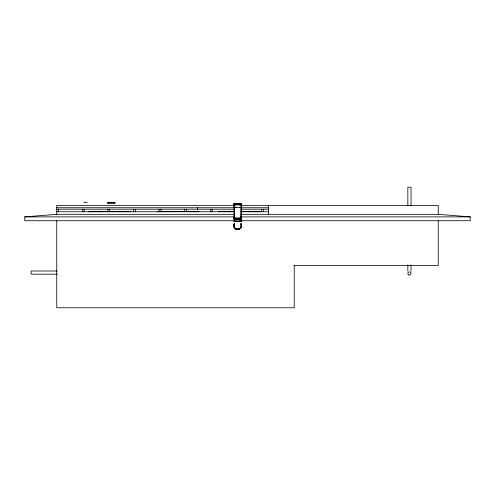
<?xml version="1.0" encoding="UTF-8"?>
<svg xmlns="http://www.w3.org/2000/svg" width="495" height="495" viewBox="0 0 495 495"><rect width="100%" height="100%" fill="white"/><g stroke="black" fill="none" stroke-linecap="round" stroke-linejoin="round"><path stroke-width="0.74" d="M241.096 204.918L240.892 221.11L241.282 221.11L240.762 221.098L241.096 221.11L241.306 204.918M233.597 220.727L24.75 220.727L24.75 216.884L56.752 214.323L234.37 214.323M233.98 203.649L234.531 203.655L234.061 203.643M233.782 203.952L234.531 203.946M233.85 203.959L234.946 203.94M240.978 203.965L241.511 203.959L240.069 203.946M240.978 204.93L241.511 204.918L240.069 204.905M235.923 207.331L234.061 207.356L234.061 218.815M234.265 218.815L234.376 207.349L234.061 207.356L233.85 204.924M233.782 219.285L236.078 219.273M234.061 221.11L236.078 221.086M234.265 218.072L233.875 218.078L234.395 218.091M234.265 218.375L233.875 218.382L234.395 218.394M240.892 218.394L241.282 218.388L240.762 218.375M233.875 219.291L235.304 219.273M234.265 221.098L233.875 221.104L234.395 221.117M240.892 221.599L234.073 221.587L234.395 221.599M233.782 204.911L234.531 204.911M240.805 204.936L241.374 204.93M240.985 218.4L241.511 218.388L239.543 218.363M240.985 219.304L241.511 219.291L239.543 219.266M234.531 221.098L234.178 221.104L236.957 221.086M234.686 218.066L234.073 218.078M240.626 218.097L241.084 218.085M234.085 218.375L234.686 218.369M240.626 218.4L241.084 218.388M240.626 219.31L241.084 219.297M234.946 204.905L233.782 204.93M234.531 218.066L235.304 218.066M234.531 218.369L235.304 218.369M234.797 203.94L235.818 203.94M234.797 204.899L235.818 204.899M235.181 218.066L236.078 218.06M236.078 218.363L233.646 218.388L234.172 218.4M236.666 203.618L235.713 203.618L238.541 203.668L236.616 203.668L237.575 203.612M235.614 203.934L236.666 203.934M235.614 204.899L236.666 204.899M235.818 207.331L236.721 207.331M235.614 218.363L238.838 218.363M235.614 219.266L238.838 219.266M235.818 221.086L237.891 221.079M235.997 218.06L236.957 218.06M235.997 218.363L236.957 218.363M235.997 219.266L236.957 219.266M83.971 202.362L87.151 202.362M107.539 202.362L114.989 202.362M107.335 202.684L115.199 202.684M107.335 203.643L115.199 203.643M236.56 203.934L238.596 203.934M236.56 204.893L238.596 204.893M234.599 205.363L56.752 205.363L56.752 214.62M240.545 205.363L438.248 205.363L438.248 214.62M236.666 207.331L239.339 207.331M56.752 207.733L234.766 207.745M240.824 207.733L268.624 207.745M56.752 209.206L234.766 209.218M240.824 209.206L268.624 209.218M108.034 211.445L88.76 211.445L88.76 211.767M109.562 211.445L130.364 211.445L130.364 211.767M184.988 211.445L157.249 211.445L157.249 211.767M186.467 211.445L198.854 211.445L198.854 211.767M234.587 211.445L218.375 211.445L218.375 211.767M240.712 211.445L259.98 211.445L259.98 211.767M56.752 211.767L234.599 211.767M240.719 211.767L268.624 211.767M240.551 214.323L438.248 214.323L470.25 216.884L470.25 220.727L240.539 220.727M24.75 216.884L234.352 216.884M240.539 216.884L470.25 216.884M236.919 218.06L238.838 218.06M236.919 218.363L237.891 218.357M293.801 265.53L438.248 265.53L438.248 220.789M57.173 270.982L31.148 270.982L31.148 274.162L57.173 274.162M237.581 219.266L239.698 219.273M237.581 221.086L238.838 221.086M238.491 203.934L239.543 203.934M238.491 204.899L239.543 204.899M238.769 218.06L239.698 218.06M238.596 218.357L239.698 218.363M238.491 221.086L240.415 221.092M239.339 203.94L240.36 203.94M239.339 204.899L240.36 204.899M239.233 207.331L240.978 207.349M239.339 221.086L240.78 221.104M239.586 218.066L241.282 218.085L240.267 218.066M239.586 218.363L240.415 218.369M239.586 219.273L241.282 219.297L240.762 219.285M239.586 221.086L240.941 221.098M240.267 218.369L240.941 218.375M240.805 204.905L241.374 204.911M234.178 207.362L234.531 207.368M240.446 221.098L240.978 221.098M234.061 204.924L234.265 207.356M411.042 205.679L411.042 187.221L407.843 187.221L407.843 205.679M411.042 264.887L411.042 271.099M407.843 264.887L407.843 271.099M294.228 265.425L294.228 307.779L56.752 307.779L56.752 220.485M268.624 205.363L268.624 214.607M263.309 209.206L263.309 211.767M261.583 209.206L261.583 211.767M256.781 211.445L256.781 211.767M254.22 211.019L254.22 211.606M249.103 211.019L249.103 211.606M229.371 211.006L229.371 211.625M224.254 211.006L224.254 211.625M221.574 211.445L221.574 211.767M212.101 209.206L212.101 211.767M210.375 209.206L210.375 211.767M197.573 207.733L197.573 209.206M195.655 211.445L195.655 211.767M193.093 211.019L193.093 211.606M187.97 211.019L187.97 211.606M186.497 209.206L186.497 211.767M184.771 209.206L184.771 211.767M168.244 211.006L168.244 211.625M163.121 211.006L163.121 211.625M160.894 209.206L160.894 211.767M159.167 209.206L159.167 211.767M135.296 209.206L135.296 211.767M133.563 209.206L133.563 211.767M127.166 211.445L127.166 211.767M124.604 211.019L124.604 211.606M119.481 211.019L119.481 211.606M109.692 209.206L109.692 211.767M107.959 209.206L107.959 211.767M99.755 211.006L99.755 211.625M94.632 211.006L94.632 211.625M91.959 211.445L91.959 211.767M84.088 209.206L84.088 211.767M82.356 209.206L82.356 211.767M58.484 209.206L58.484 211.767M240.626 227.422A3.521 3.514 0 0 1 235.818 228.709M234.531 227.422A3.521 3.514 0 0 1 234.178 226.568M240.978 224.711A3.521 3.514 0 0 1 237.575 229.136A3.521 3.514 0 0 1 234.178 224.711M240.805 223.765A3.725 3.719 0 0 1 237.575 229.346A3.725 3.719 0 0 1 234.352 223.765M241.176 226.63A3.725 3.719 0 0 1 233.98 226.63M233.98 224.699A3.725 3.719 0 0 1 234.352 223.802M240.805 223.802A3.725 3.719 0 0 1 241.176 224.699M241.306 203.643L240.978 203.649L241.306 203.643M241.096 207.356L240.78 207.362L241.096 207.356M241.176 203.649L240.626 203.655L241.176 203.631M241.374 203.965L240.805 203.971L241.374 203.952M235.088 203.624L234.352 203.631L235.088 203.655M240.805 203.655L240.069 203.655L240.805 203.624M235.818 203.618L234.946 203.624L235.818 203.662M240.211 203.662L239.339 203.662L240.211 203.624M239.438 203.662L238.491 203.662L239.438 203.618M408.313 274.601A1.603 1.603 0 0 0 410.986 273.884A1.603 1.603 0 0 0 409.025 271.922A1.603 1.603 0 0 0 408.313 274.601M237.575 229.55A3.929 3.929 0 0 0 240.985 223.66A3.929 3.929 0 0 1 237.581 229.593A3.929 3.929 0 0 1 234.172 223.703A3.929 3.929 0 0 0 237.575 229.55"/></g></svg>
